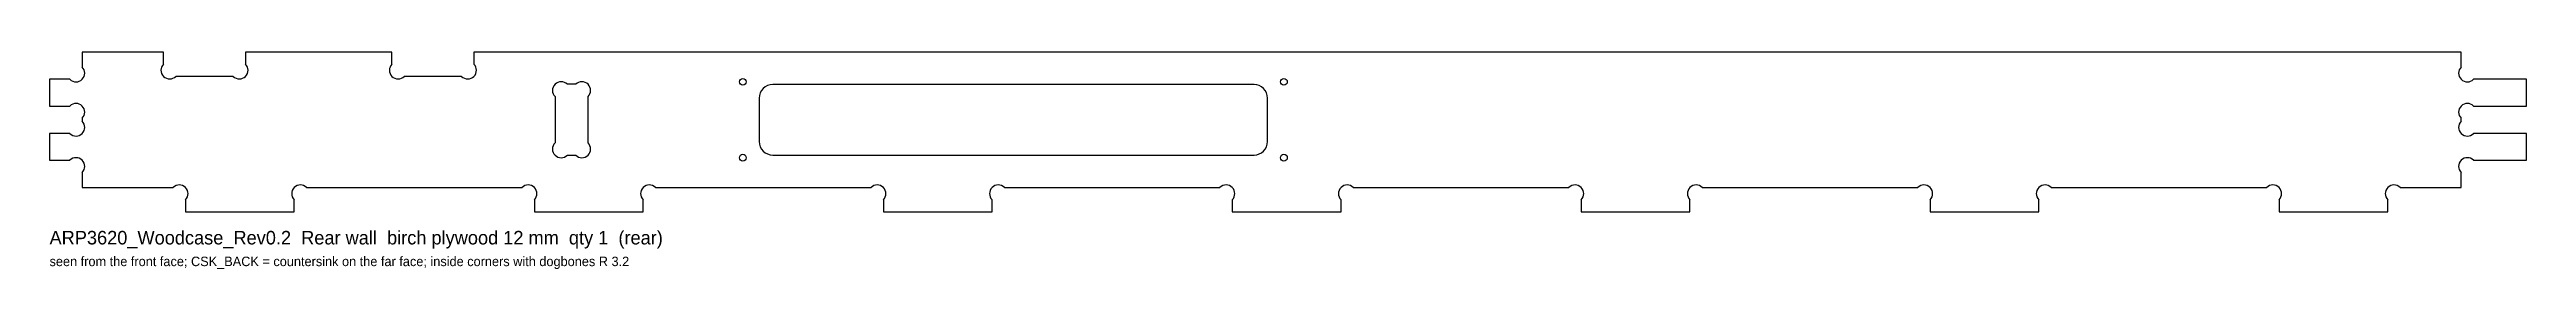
# Model space of a CAD drawing. Header units: millimetres. Extents: x 0 to 911, y -21 to 59.
import ezdxf

# ---------------------------------------------------------------- set-up
doc = ezdxf.new("R2010")
doc.units = ezdxf.units.MM
for name, color, linetype in [('CUTOUT', 1, 'CONTINUOUS'), ('NOTE', 8, 'CONTINUOUS'), ('OUTLINE', 7, 'CONTINUOUS'), ('PILOT', 4, 'CONTINUOUS')]:
    doc.layers.add(name, color=color, linetype=linetype)

msp = doc.modelspace()

# ---------------------------------------------------------------- linework, layer by layer
at = {"layer": 'CUTOUT'}
for p, q in [((193.5495, 47.075), (190.4505, 47.075)), ((443, 47), (266, 47)), ((185.925, 42.5495), (185.925, 25.4505)), ((198.075, 25.4505), (198.075, 42.5495)), ((261, 42), (261, 26)), ((448, 26), (448, 42)), ((190.4505, 20.925), (193.5495, 20.925)), ((266, 21), (443, 21))]:
    msp.add_line(p, q, dxfattribs=at)
for centre, radius, start, end in [((188.1877, 44.8123), 3.2, 45, 225), ((195.8123, 44.8123), 3.2, 315, 135), ((266, 42), 5, 90, 180), ((443, 42), 5, 0, 90), ((188.1877, 23.1877), 3.2, 135, 315), ((195.8123, 23.1877), 3.2, 225, 45), ((266, 26), 5, 180, 270), ((443, 26), 5, 270, 0)]:
    msp.add_arc(centre, radius, start, end, dxfattribs=at)
at = {"layer": 'OUTLINE'}
for p, q in [((41.925, 59), (12, 59)), ((12, 59), (12, 53.4505)), ((41.925, 54.5255), (41.925, 59)), ((125.925, 59), (72.075, 59)), ((72.075, 59), (72.075, 54.5255)), ((125.925, 54.5255), (125.925, 59)), ((887, 59), (156.075, 59)), ((156.075, 59), (156.075, 54.5255)), ((887, 53.4505), (887, 59)), ((7.4745, 48.925), (0, 48.925)), ((0, 48.925), (0, 39.075)), ((67.5495, 50), (46.4505, 50)), ((151.5495, 50), (130.4505, 50)), ((911, 48.925), (891.5255, 48.925)), ((911, 39.075), (911, 48.925)), ((0, 39.075), (7.4745, 39.075)), ((891.5255, 39.075), (911, 39.075)), ((7.4745, 28.925), (0, 28.925)), ((0, 28.925), (0, 19.075)), ((12, 34.5495), (12, 33.4505)), ((887, 33.4505), (887, 34.5495)), ((911, 28.925), (891.5255, 28.925)), ((911, 19.075), (911, 28.925)), ((0, 19.075), (7.4745, 19.075)), ((891.5255, 19.075), (911, 19.075)), ((12, 14.5495), (12, 9)), ((887, 9), (887, 14.5495)), ((12, 9), (45.4745, 9)), ((50, 4.4745), (50, 0)), ((50, 0), (90, 0)), ((90, 0), (90, 4.4745)), ((94.5255, 9), (173.8078, 9)), ((178.3333, 4.4745), (178.3333, 0)), ((178.3333, 0), (218.3333, 0)), ((218.3333, 0), (218.3333, 4.4745)), ((222.8588, 9), (302.1412, 9)), ((306.6667, 4.4745), (306.6667, 0)), ((306.6667, 0), (346.6667, 0)), ((346.6667, 0), (346.6667, 4.4745)), ((351.1922, 9), (430.4745, 9)), ((435, 4.4745), (435, 0)), ((435, 0), (475, 0)), ((475, 0), (475, 4.4745)), ((479.5255, 9), (558.8078, 9)), ((563.3333, 4.4745), (563.3333, 0)), ((563.3333, 0), (603.3333, 0)), ((603.3333, 0), (603.3333, 4.4745)), ((607.8588, 9), (687.1412, 9)), ((691.6667, 4.4745), (691.6667, 0)), ((691.6667, 0), (731.6667, 0)), ((731.6667, 0), (731.6667, 4.4745)), ((736.1922, 9), (815.4745, 9)), ((820, 4.4745), (820, 0)), ((820, 0), (860, 0)), ((860, 0), (860, 4.4745)), ((864.5255, 9), (887, 9))]:
    msp.add_line(p, q, dxfattribs=at)
for centre, start, end in [((9.7373, 51.1877), 225, 45), ((44.1877, 52.2627), 135, 315), ((69.8123, 52.2627), 225, 45), ((128.1877, 52.2627), 135, 315), ((153.8123, 52.2627), 225, 45), ((889.2627, 51.1877), 135, 315), ((9.7373, 36.8123), 315, 135), ((889.2627, 36.8123), 45, 225), ((9.7373, 31.1877), 225, 45), ((889.2627, 31.1877), 135, 315), ((9.7373, 16.8123), 315, 135), ((889.2627, 16.8123), 45, 225), ((47.7373, 6.7373), 315, 135), ((92.2627, 6.7373), 45, 225), ((176.0706, 6.7373), 315, 135), ((220.5961, 6.7373), 45, 225), ((304.4039, 6.7373), 315, 135), ((348.9294, 6.7373), 45, 225), ((432.7373, 6.7373), 315, 135), ((477.2627, 6.7373), 45, 225), ((561.0706, 6.7373), 315, 135), ((605.5961, 6.7373), 45, 225), ((689.4039, 6.7373), 315, 135), ((733.9294, 6.7373), 45, 225), ((817.7373, 6.7373), 315, 135), ((862.2627, 6.7373), 45, 225)]:
    msp.add_arc(centre, 3.2, start, end, dxfattribs=at)
at = {"layer": 'PILOT'}
for centre in [(255, 48), (454, 48), (255, 20), (454, 20)]:
    msp.add_circle(centre, 1.25, dxfattribs=at)

# ---------------------------------------------------------------- texts
at = {"layer": 'NOTE'}
for s, height, p in [('ARP3620_Woodcase_Rev0.2  Rear wall  birch plywood 12 mm  qty 1  (rear)', 5, (0, -12)), ('seen from the front face; CSK_BACK = countersink on the far face; inside corners with dogbones R 3.2', 3.5, (0, -20))]:
    msp.add_text(s, height=height, dxfattribs=at).set_placement(p)

doc.saveas('drawing.dxf')
